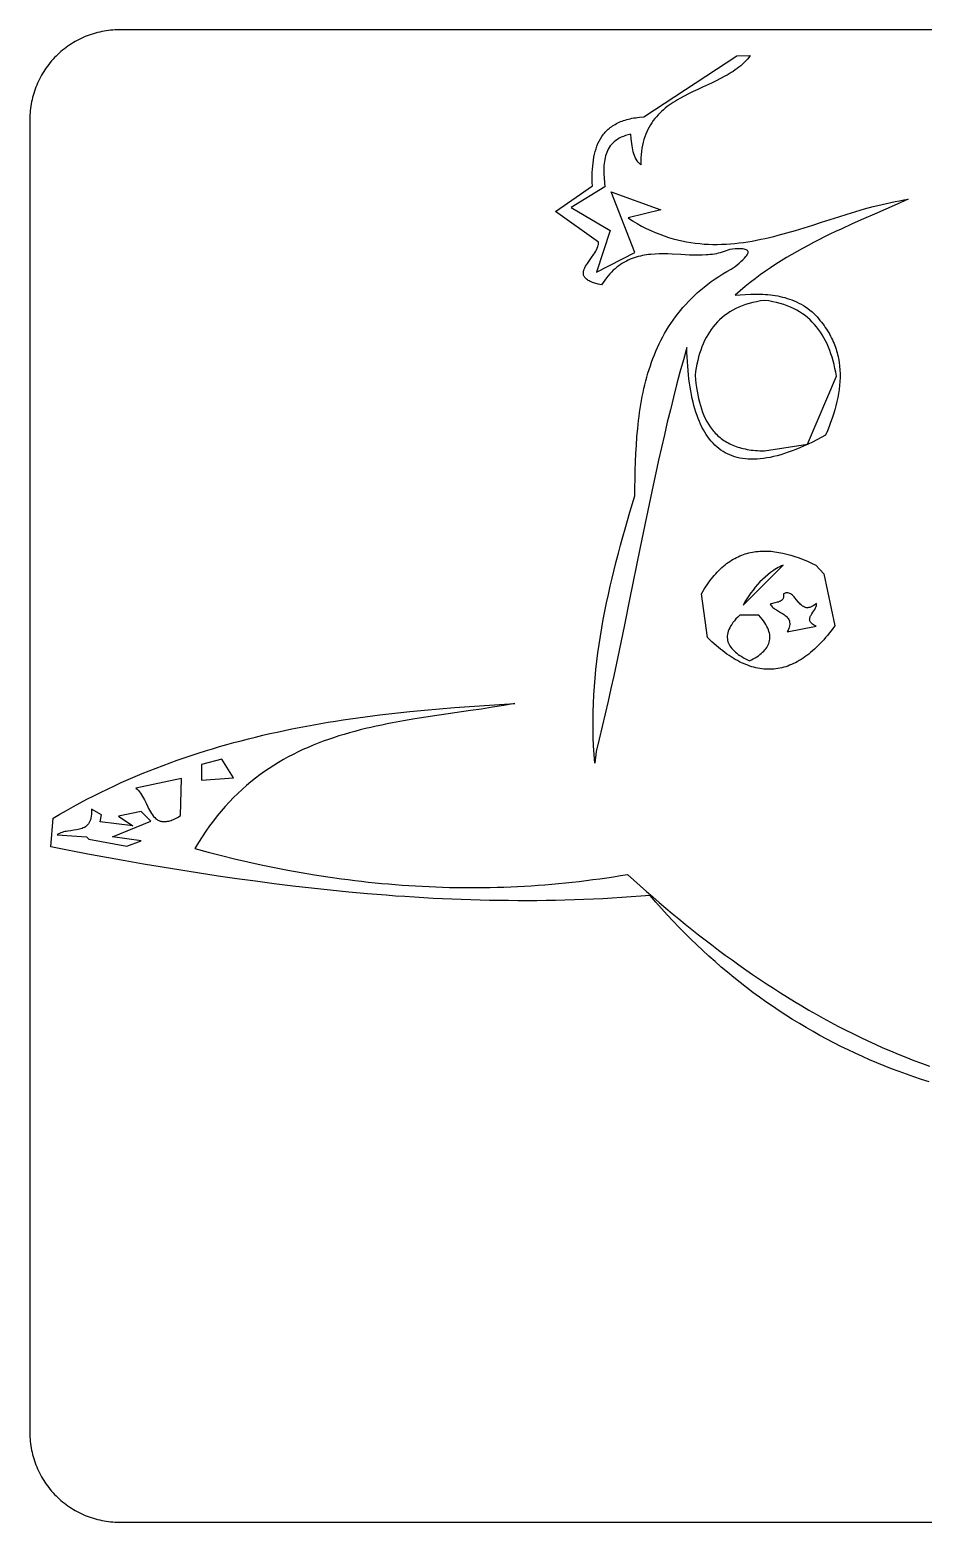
# Model space of a CAD drawing. Header units: metres. Extents: x 0 to 50, y 0 to 50.
# Drawn here: x 0 to 29.9, y 0 to 50 of the extents above; entities that cross this region are included whole.
import ezdxf

# ---------------------------------------------------------------- set-up
doc = ezdxf.new("R2010")
doc.units = ezdxf.units.M

msp = doc.modelspace()

# ---------------------------------------------------------------- linework, layer by layer
for points in [[(47, 50), (3, 50), (3, 50), (2.925508, 49.999076), (2.851239, 49.996313), (2.777221, 49.991723), (2.703487, 49.98532), (2.630066, 49.977116), (2.556991, 49.967123), (2.48429, 49.955354), (2.411996, 49.941823), (2.340139, 49.926542), (2.268749, 49.909523), (2.197857, 49.89078), (2.127495, 49.870324), (2.057692, 49.84817), (1.98848, 49.824329), (1.919889, 49.798814), (1.85195, 49.771639), (1.784693, 49.742815), (1.718151, 49.712355), (1.652352, 49.680273), (1.587329, 49.64658), (1.523111, 49.611291), (1.459729, 49.574416), (1.397215, 49.53597), (1.335598, 49.495965), (1.274911, 49.454413), (1.215182, 49.411328), (1.156444, 49.366721), (1.098726, 49.320606), (1.042061, 49.272996), (0.986477, 49.223903), (0.932006, 49.173341), (0.87868, 49.12132), (0.87868, 49.12132), (0.826659, 49.067994), (0.776097, 49.013523), (0.727004, 48.957939), (0.679394, 48.901274), (0.633279, 48.843556), (0.588672, 48.784818), (0.545587, 48.725089), (0.504035, 48.664402), (0.46403, 48.602785), (0.425584, 48.540271), (0.388709, 48.476889), (0.35342, 48.412671), (0.319727, 48.347648), (0.287645, 48.281849), (0.257185, 48.215307), (0.228361, 48.14805), (0.201186, 48.080111), (0.175671, 48.01152), (0.15183, 47.942308), (0.129676, 47.872505), (0.10922, 47.802143), (0.090477, 47.731251), (0.073458, 47.659861), (0.058177, 47.588004), (0.044646, 47.51571), (0.032877, 47.443009), (0.022884, 47.369934), (0.01468, 47.296513), (0.008277, 47.222779), (0.003687, 47.148761), (0.000924, 47.074492), (0, 47), (0, 3), (0, 3), (0.000924, 2.925508), (0.003687, 2.851239), (0.008277, 2.777221), (0.01468, 2.703487), (0.022884, 2.630066), (0.032877, 2.556991), (0.044646, 2.48429), (0.058177, 2.411996), (0.073458, 2.340139), (0.090477, 2.268749), (0.10922, 2.197857), (0.129676, 2.127495), (0.15183, 2.057692), (0.175671, 1.98848), (0.201186, 1.919889), (0.228361, 1.85195), (0.257185, 1.784694), (0.287645, 1.718151), (0.319727, 1.652352), (0.35342, 1.587329), (0.388709, 1.523111), (0.425584, 1.459729), (0.46403, 1.397215), (0.504035, 1.335598), (0.545587, 1.274911), (0.588672, 1.215182), (0.633279, 1.156444), (0.679394, 1.098726), (0.727004, 1.042061), (0.776097, 0.986477), (0.826659, 0.932006), (0.87868, 0.87868), (0.87868, 0.87868), (0.932006, 0.826659), (0.986477, 0.776097), (1.042061, 0.727004), (1.098726, 0.679394), (1.156444, 0.633279), (1.215182, 0.588672), (1.274911, 0.545587), (1.335598, 0.504035), (1.397215, 0.46403), (1.459729, 0.425584), (1.523111, 0.388709), (1.587329, 0.35342), (1.652352, 0.319727), (1.718151, 0.287645), (1.784693, 0.257185), (1.85195, 0.228361), (1.919889, 0.201186), (1.98848, 0.175671), (2.057692, 0.15183), (2.127495, 0.129676), (2.197857, 0.10922), (2.268749, 0.090477), (2.340139, 0.073458), (2.411996, 0.058177), (2.48429, 0.044646), (2.556991, 0.032877), (2.630066, 0.022884), (2.703487, 0.01468), (2.777221, 0.008277), (2.851239, 0.003687), (2.925508, 0.000924), (3, 0)], [(24.133482, 49.135992), (24.133482, 49.135992), (24.085966, 49.074351), (24.036026, 49.014992), (23.983763, 48.957813), (23.929281, 48.902709), (23.872681, 48.849577), (23.814066, 48.798313), (23.753537, 48.748813), (23.691197, 48.700974), (23.627149, 48.654692), (23.561494, 48.609863), (23.494335, 48.566383), (23.425773, 48.524149), (23.355913, 48.483057), (23.284854, 48.443003), (23.139553, 48.365596), (22.990689, 48.291097), (22.83908, 48.218677), (22.530897, 48.076755), (22.37596, 48.005593), (22.221548, 47.933192), (22.068481, 47.858721), (21.917576, 47.78135), (21.769651, 47.700251), (21.697062, 47.658044), (21.625524, 47.614593), (21.555141, 47.569795), (21.486014, 47.523547), (21.418245, 47.475743), (21.351937, 47.426282), (21.287191, 47.375058), (21.224111, 47.321969), (21.162799, 47.266911), (21.103356, 47.209779), (21.045885, 47.150471), (20.990488, 47.088882), (20.937268, 47.024909), (20.886326, 46.958448), (20.837765, 46.889395), (20.791687, 46.817647), (20.748195, 46.743099), (20.70739, 46.665649), (20.669375, 46.585193), (20.634252, 46.501626), (20.602123, 46.414845), (20.573091, 46.324747), (20.547257, 46.231227), (20.524725, 46.134182), (20.505596, 46.033508), (20.489973, 45.929102), (20.477957, 45.82086), (20.469651, 45.708677), (20.465157, 45.592451), (20.464578, 45.472078), (20.464578, 45.472078), (20.418609, 45.517404), (20.37751, 45.565517), (20.340952, 45.616369), (20.308606, 45.669915), (20.280145, 45.726111), (20.255239, 45.784911), (20.233559, 45.846268), (20.214777, 45.910138), (20.198565, 45.976475), (20.184593, 46.045234), (20.172533, 46.116369), (20.162056, 46.189834), (20.144537, 46.343574), (20.129408, 46.50609), (20.129408, 46.50609), (20.041527, 46.484064), (19.95928, 46.458939), (19.882494, 46.43081), (19.810999, 46.399773), (19.744625, 46.365923), (19.683201, 46.329357), (19.626555, 46.29017), (19.574517, 46.248458), (19.526916, 46.204317), (19.483582, 46.157842), (19.444343, 46.10913), (19.409028, 46.058275), (19.377467, 46.005375), (19.349489, 45.950523), (19.324923, 45.893817), (19.303599, 45.835352), (19.285344, 45.775224), (19.26999, 45.713529), (19.257364, 45.650361), (19.247296, 45.585818), (19.239615, 45.519994), (19.23415, 45.452986), (19.230731, 45.38489), (19.229187, 45.3158), (19.229346, 45.245813), (19.231038, 45.175025), (19.238338, 45.031428), (19.249719, 44.885774), (19.263816, 44.738829), (18.134449, 44.042169), (19.446405, 43.279146), (18.985811, 41.879651), (20.263093, 42.53542), (19.475177, 44.573001), (21.141721, 43.96468), (20.038531, 43.696068), (20.038531, 43.696068), (20.191143, 43.599897), (20.343377, 43.510054), (20.495241, 43.426395), (20.646745, 43.348776), (20.797899, 43.277055), (20.948711, 43.211087), (21.09919, 43.15073), (21.249347, 43.095839), (21.399189, 43.046273), (21.548726, 43.001886), (21.697968, 42.962536), (21.846923, 42.928079), (21.995602, 42.898372), (22.144012, 42.873272), (22.292163, 42.852634), (22.440064, 42.836316), (22.587725, 42.824175), (22.735155, 42.816066), (22.882362, 42.811846), (23.029357, 42.811373), (23.176148, 42.814502), (23.322745, 42.82109), (23.469156, 42.830994), (23.615391, 42.84407), (23.761459, 42.860175), (23.90737, 42.879166), (24.053132, 42.900898), (24.198755, 42.92523), (24.344247, 42.952016), (24.489619, 42.981115), (24.634879, 43.012382), (24.780036, 43.045673), (24.9251, 43.080847), (25.07008, 43.117758), (25.359823, 43.196223), (25.649341, 43.279918), (25.938706, 43.367699), (26.227992, 43.458416), (26.517272, 43.550923), (27.096109, 43.736718), (27.385814, 43.827711), (27.675807, 43.915904), (27.966163, 44.000151), (28.256954, 44.079304), (28.402536, 44.116611), (28.548255, 44.152215), (28.694119, 44.185972), (28.840138, 44.217738), (28.986321, 44.24737), (29.132678, 44.274725), (29.279217, 44.299659), (29.425948, 44.322028), (29.425948, 44.322028), (29.051239, 44.156836), (28.675791, 43.99317), (28.30011, 43.829692), (27.924702, 43.665065), (27.550074, 43.49795), (27.176731, 43.327009), (26.9907, 43.239686), (26.80518, 43.150905), (26.620234, 43.060498), (26.435925, 42.968298), (26.252317, 42.874139), (26.069474, 42.777852), (25.887457, 42.679271), (25.706331, 42.578229), (25.526159, 42.474557), (25.347004, 42.368089), (25.168929, 42.258658), (24.991998, 42.146096), (24.816273, 42.030236), (24.641819, 41.910911), (24.468697, 41.787954), (24.296972, 41.661197), (24.126707, 41.530473), (23.957965, 41.395615), (23.790809, 41.256455), (23.625303, 41.112827), (23.625303, 41.112827), (23.796871, 41.127017), (23.967933, 41.138148), (24.138304, 41.145475), (24.307798, 41.148248), (24.47623, 41.145721), (24.559989, 41.142236), (24.643414, 41.137146), (24.72648, 41.130357), (24.809164, 41.121777), (24.891444, 41.111311), (24.973296, 41.098865), (25.054697, 41.084348), (25.135623, 41.067665), (25.216053, 41.048722), (25.295961, 41.027427), (25.375326, 41.003686), (25.454124, 40.977406), (25.532331, 40.948492), (25.609925, 40.916853), (25.686883, 40.882394), (25.763181, 40.845022), (25.838796, 40.804643), (25.913705, 40.761165), (25.987884, 40.714493), (26.061312, 40.664534), (26.133963, 40.611196), (26.205816, 40.554384), (26.205816, 40.554384), (26.262605, 40.497322), (26.317413, 40.440011), (26.370258, 40.382451), (26.421161, 40.324643), (26.470141, 40.266586), (26.517217, 40.208282), (26.562409, 40.149731), (26.605736, 40.090933), (26.647218, 40.031889), (26.686875, 39.9726), (26.724726, 39.913066), (26.76079, 39.853287), (26.795087, 39.793263), (26.827637, 39.732997), (26.858459, 39.672487), (26.887572, 39.611734), (26.914996, 39.55074), (26.940751, 39.489504), (26.964857, 39.428026), (26.987332, 39.366308), (27.008196, 39.30435), (27.027468, 39.242152), (27.045169, 39.179715), (27.061318, 39.117039), (27.075934, 39.054125), (27.089036, 38.990973), (27.11078, 38.863959), (27.126705, 38.735999), (27.136967, 38.607098), (27.141723, 38.47726), (27.141128, 38.346489), (27.13534, 38.214789), (27.124513, 38.082163), (27.108805, 37.948616), (27.088371, 37.814151), (27.063368, 37.678773), (27.033951, 37.542485), (27.000277, 37.405292), (26.962502, 37.267196), (26.920782, 37.128203), (26.875274, 36.988316), (26.826132, 36.847539), (26.773515, 36.705875), (26.717577, 36.56333), (26.658475, 36.419906), (26.658475, 36.419906), (26.508304, 36.338419), (26.360895, 36.261382), (26.216235, 36.188776), (26.074309, 36.12058), (25.935102, 36.056776), (25.798599, 35.997344), (25.664786, 35.942263), (25.533649, 35.891515), (25.405173, 35.84508), (25.279342, 35.802938), (25.156144, 35.765069), (25.035562, 35.731454), (24.917582, 35.702074), (24.802191, 35.676908), (24.689372, 35.655937), (24.579112, 35.639141), (24.471396, 35.626501), (24.36621, 35.617998), (24.263538, 35.61361), (24.163366, 35.61332), (24.06568, 35.617107), (23.970465, 35.624951), (23.877706, 35.636834), (23.787389, 35.652735), (23.699499, 35.672634), (23.614022, 35.696513), (23.530942, 35.724351), (23.450246, 35.756129), (23.371919, 35.791827), (23.295946, 35.831426), (23.222313, 35.874906), (23.151004, 35.922247), (23.082006, 35.97343), (23.015303, 36.028434), (22.950882, 36.087242), (22.888727, 36.149832), (22.828825, 36.216185), (22.771159, 36.286282), (22.715717, 36.360103), (22.662482, 36.437628), (22.611441, 36.518838), (22.562579, 36.603713), (22.515881, 36.692233), (22.471334, 36.784379), (22.428921, 36.880132), (22.388629, 36.979471), (22.350442, 37.082376), (22.314348, 37.188829), (22.280329, 37.29881), (22.248373, 37.412299), (22.218465, 37.529276), (22.19059, 37.649722), (22.164732, 37.773617), (22.140879, 37.900942), (22.119015, 38.031677), (22.099125, 38.165802), (22.081196, 38.303297), (22.065211, 38.444144), (22.051158, 38.588322), (22.03902, 38.735812), (22.028784, 38.886593), (22.020435, 39.040648), (22.013959, 39.197955), (22.00934, 39.358496), (22.00934, 39.358496), (21.892316, 38.942849), (21.778755, 38.526176), (21.668454, 38.108532), (21.561207, 37.68997), (21.456809, 37.270544), (21.355057, 36.850308), (21.255744, 36.429317), (21.158667, 36.007624), (21.063621, 35.585284), (20.970401, 35.16235), (20.878802, 34.738877), (20.788619, 34.314919), (20.611685, 33.465761), (20.437961, 32.615311), (20.093591, 30.912262), (19.919669, 30.060527), (19.742406, 29.209228), (19.65201, 28.783878), (19.560165, 28.358799), (19.466665, 27.934045), (19.371306, 27.50967), (19.273884, 27.085729), (19.174193, 26.662275), (19.072029, 26.239363), (18.967188, 25.817047), (18.926552, 25.429487), (18.926552, 25.429487), (18.903271, 25.717972), (18.885771, 26.005718), (18.873896, 26.292741), (18.867488, 26.57906), (18.866391, 26.864692), (18.870446, 27.149656), (18.879498, 27.433969), (18.893389, 27.717649), (18.911962, 28.000714), (18.935059, 28.283182), (18.962524, 28.565071), (18.9942, 28.846399), (19.029929, 29.127184), (19.069554, 29.407443), (19.112919, 29.687195), (19.159865, 29.966457), (19.210237, 30.245248), (19.263876, 30.523585), (19.320626, 30.801485), (19.38033, 31.078968), (19.442831, 31.356051), (19.50797, 31.632752), (19.575592, 31.909089), (19.645539, 32.185079), (19.717655, 32.460741), (19.791781, 32.736092), (19.867761, 33.011151), (19.945438, 33.285935), (20.105253, 33.83475), (20.26997, 34.382682), (20.26997, 34.382682), (20.272041, 34.668842), (20.275848, 34.954247), (20.281883, 35.238676), (20.290637, 35.521905), (20.302601, 35.803715), (20.318265, 36.083883), (20.338122, 36.362187), (20.362661, 36.638406), (20.392374, 36.912318), (20.409324, 37.04834), (20.427751, 37.183702), (20.447718, 37.318376), (20.469285, 37.452335), (20.492514, 37.585551), (20.517466, 37.717997), (20.544202, 37.849644), (20.572785, 37.980465), (20.603274, 38.110432), (20.635732, 38.239518), (20.67022, 38.367695), (20.7068, 38.494934), (20.745532, 38.621209), (20.786478, 38.746492), (20.8297, 38.870755), (20.875259, 38.99397), (20.923216, 39.11611), (20.973632, 39.237146), (21.02657, 39.357052), (21.08209, 39.475799), (21.140254, 39.593359), (21.201123, 39.709706), (21.264758, 39.824811), (21.331222, 39.938647), (21.400574, 40.051186), (21.472878, 40.162399), (21.548193, 40.272261), (21.626582, 40.380742), (21.708105, 40.487815), (21.792825, 40.593452), (21.880802, 40.697626), (21.972099, 40.80031), (22.066775, 40.901474), (22.164893, 41.001092), (22.266515, 41.099135), (22.3717, 41.195577), (22.480512, 41.29039), (22.59301, 41.383544), (22.709258, 41.475014), (22.829315, 41.564772), (22.953243, 41.652789), (23.081105, 41.739037), (23.21296, 41.82349), (23.348871, 41.906119), (23.488898, 41.986898), (23.633104, 42.065797), (23.633104, 42.065797), (23.757256, 42.179153), (23.821382, 42.237352), (23.883218, 42.295351), (23.940022, 42.35224), (23.989052, 42.407108), (24.009795, 42.433499), (24.027566, 42.459044), (24.042022, 42.483629), (24.052821, 42.507139), (24.05962, 42.529462), (24.062076, 42.550482), (24.059846, 42.570087), (24.052587, 42.588163), (24.039958, 42.604595), (24.021614, 42.619271), (23.997213, 42.632076), (23.966413, 42.642896), (23.928871, 42.651617), (23.884243, 42.658127), (23.832187, 42.66231), (23.772361, 42.664054), (23.704421, 42.663244), (23.628025, 42.659767), (23.54283, 42.653509), (23.448493, 42.644355), (23.448493, 42.644355), (23.386251, 42.616487), (23.323268, 42.591237), (23.259571, 42.568492), (23.195189, 42.548141), (23.13015, 42.530069), (23.064483, 42.514166), (22.998216, 42.500318), (22.931377, 42.488413), (22.863995, 42.478338), (22.796098, 42.469982), (22.727715, 42.463231), (22.658872, 42.457973), (22.519926, 42.451486), (22.379487, 42.449621), (22.237781, 42.451479), (22.095035, 42.456158), (21.807329, 42.470384), (21.518184, 42.485099), (21.373638, 42.49039), (21.229412, 42.493104), (21.085733, 42.49234), (20.942828, 42.487199), (20.800922, 42.47678), (20.730415, 42.469311), (20.660244, 42.460185), (20.590435, 42.449289), (20.521019, 42.436512), (20.452022, 42.42174), (20.383474, 42.404862), (20.315403, 42.385764), (20.247836, 42.364334), (20.180803, 42.340461), (20.114332, 42.31403), (20.048451, 42.28493), (19.983188, 42.253049), (19.918572, 42.218273), (19.854631, 42.180491), (19.791393, 42.139589), (19.728888, 42.095456), (19.667142, 42.047978), (19.606184, 41.997044), (19.546044, 41.94254), (19.486748, 41.884355), (19.428326, 41.822375), (19.370806, 41.756489), (19.314216, 41.686584), (19.258584, 41.612547), (19.203939, 41.534266), (19.15031, 41.451628), (19.15031, 41.451628), (19.033948, 41.478647), (18.93193, 41.50767), (18.886079, 41.522905), (18.84355, 41.53861), (18.804256, 41.554772), (18.768107, 41.571382), (18.735017, 41.588429), (18.704897, 41.605901), (18.67766, 41.623789), (18.653217, 41.642082), (18.63148, 41.660769), (18.612363, 41.67984), (18.595776, 41.699283), (18.581632, 41.719088), (18.569843, 41.739244), (18.560321, 41.759742), (18.552978, 41.780569), (18.547726, 41.801716), (18.544478, 41.823171), (18.543145, 41.844924), (18.54364, 41.866965), (18.545874, 41.889282), (18.54976, 41.911866), (18.55521, 41.934704), (18.570449, 41.981105), (18.590888, 42.028399), (18.615825, 42.076501), (18.644555, 42.125326), (18.676375, 42.174787), (18.746475, 42.27528), (18.820497, 42.377298), (18.892815, 42.480156), (18.926578, 42.531688), (18.957804, 42.583173), (18.985792, 42.634528), (19.009837, 42.685665), (19.029237, 42.736501), (19.043288, 42.78695), (19.048088, 42.812002), (19.051287, 42.836925), (19.052798, 42.861709), (19.052531, 42.886343), (17.606677, 43.910207), (18.845627, 44.777152), (18.845627, 44.777152), (18.841991, 44.890014), (18.840248, 45.001582), (18.84058, 45.111724), (18.843167, 45.220306), (18.848192, 45.327193), (18.855835, 45.432251), (18.866276, 45.535347), (18.879698, 45.636347), (18.896282, 45.735117), (18.916207, 45.831524), (18.939656, 45.925433), (18.96681, 46.01671), (18.99785, 46.105222), (19.032956, 46.190835), (19.07231, 46.273415), (19.116093, 46.352828), (19.164486, 46.428941), (19.190468, 46.465717), (19.21767, 46.501618), (19.246116, 46.536628), (19.275827, 46.570728), (19.306826, 46.603903), (19.339137, 46.636136), (19.372781, 46.667409), (19.407781, 46.697707), (19.44416, 46.727012), (19.481941, 46.755308), (19.521146, 46.782579), (19.561797, 46.808806), (19.603918, 46.833974), (19.647532, 46.858066), (19.692659, 46.881066), (19.739325, 46.902955), (19.78755, 46.923718), (19.837358, 46.943339), (19.888771, 46.961799), (19.941811, 46.979083), (19.996503, 46.995174), (20.052867, 47.010055), (20.110928, 47.023709), (20.170707, 47.036119), (20.232227, 47.04727), (20.29551, 47.057144), (20.36058, 47.065724), (20.427459, 47.072993), (20.566734, 47.083535), (23.683481, 49.129114), (24.133482, 49.135992)], [(26.055439, 36.112941), (27.019941, 38.396588), (27.019941, 38.396588), (26.995858, 38.529089), (26.969223, 38.658566), (26.939962, 38.784977), (26.908001, 38.908283), (26.873266, 39.028443), (26.835682, 39.145417), (26.795175, 39.259165), (26.751671, 39.369645), (26.705096, 39.476819), (26.655376, 39.580645), (26.602436, 39.681084), (26.546203, 39.778095), (26.486602, 39.871637), (26.423558, 39.961671), (26.356999, 40.048156), (26.286849, 40.131052), (26.213035, 40.210318), (26.135482, 40.285914), (26.054116, 40.357801), (25.968862, 40.425936), (25.879648, 40.490281), (25.786398, 40.550795), (25.689038, 40.607437), (25.587495, 40.660168), (25.481693, 40.708946), (25.37156, 40.753733), (25.257019, 40.794486), (25.137999, 40.831167), (25.014423, 40.863734), (24.886219, 40.892148), (24.753311, 40.916368), (24.615627, 40.936353), (24.615627, 40.936353), (24.478729, 40.916134), (24.346553, 40.891715), (24.219041, 40.863141), (24.096133, 40.830453), (23.97777, 40.793694), (23.863892, 40.752908), (23.754441, 40.708136), (23.649357, 40.659422), (23.548581, 40.606807), (23.452054, 40.550336), (23.359716, 40.49005), (23.27151, 40.425993), (23.187375, 40.358207), (23.107251, 40.286734), (23.031081, 40.211618), (22.958805, 40.132901), (22.890364, 40.050626), (22.825698, 39.964836), (22.764748, 39.875573), (22.707456, 39.78288), (22.653762, 39.6868), (22.603606, 39.587375), (22.55693, 39.484649), (22.513674, 39.378663), (22.47378, 39.269462), (22.437188, 39.157086), (22.403838, 39.04158), (22.373673, 38.922985), (22.346632, 38.801345), (22.322656, 38.676702), (22.301687, 38.5491), (22.283665, 38.418579), (22.283665, 38.418579), (22.296552, 38.283159), (22.311829, 38.150151), (22.329642, 38.01968), (22.350138, 37.891869), (22.373463, 37.76684), (22.399765, 37.644719), (22.429189, 37.525628), (22.461884, 37.409691), (22.497995, 37.297031), (22.537669, 37.187772), (22.581054, 37.082037), (22.628295, 36.97995), (22.67954, 36.881635), (22.734935, 36.787215), (22.794628, 36.696813), (22.826131, 36.653157), (22.858764, 36.610553), (22.892545, 36.569014), (22.927491, 36.528558), (22.963622, 36.489199), (23.000955, 36.450952), (23.03951, 36.413834), (23.079304, 36.377859), (23.120356, 36.343044), (23.162684, 36.309402), (23.206306, 36.276951), (23.251241, 36.245705), (23.297507, 36.215679), (23.345123, 36.18689), (23.394106, 36.159353), (23.444476, 36.133082), (23.49625, 36.108094), (23.549446, 36.084404), (23.604085, 36.062027), (23.660182, 36.04098), (23.717758, 36.021276), (23.776829, 36.002932), (23.837416, 35.985964), (23.899535, 35.970386), (23.963205, 35.956214), (24.028445, 35.943463), (24.095273, 35.932149), (24.163707, 35.922288), (24.233766, 35.913894), (24.305468, 35.906984), (24.378831, 35.901572), (24.453874, 35.897675), (24.530615, 35.895307), (24.609072, 35.894484), (26.055439, 36.112941)], [(26.330653, 32.063405), (26.603795, 31.778084), (26.962109, 30.027256), (26.962109, 30.027256), (26.901031, 29.944198), (26.839803, 29.863583), (26.778426, 29.785413), (26.716897, 29.709687), (26.655215, 29.636405), (26.59338, 29.565567), (26.53139, 29.497172), (26.469245, 29.431222), (26.406942, 29.367715), (26.344481, 29.306653), (26.281861, 29.248034), (26.219081, 29.191858), (26.15614, 29.138126), (26.093036, 29.086838), (26.029768, 29.037993), (25.966336, 28.991592), (25.902738, 28.947633), (25.838973, 28.906119), (25.77504, 28.867047), (25.710938, 28.830419), (25.646666, 28.796233), (25.582222, 28.764491), (25.517606, 28.735192), (25.452817, 28.708336), (25.387853, 28.683923), (25.322713, 28.661952), (25.257396, 28.642425), (25.191901, 28.62534), (25.126228, 28.610697), (25.060374, 28.598498), (24.994339, 28.588741), (24.928121, 28.581426), (24.86172, 28.576554), (24.795134, 28.574125), (24.728363, 28.574137), (24.661405, 28.576592), (24.594259, 28.581489), (24.526924, 28.588829), (24.459399, 28.59861), (24.391683, 28.610834), (24.323774, 28.625499), (24.255672, 28.642607), (24.187375, 28.662156), (24.118883, 28.684147), (24.050194, 28.70858), (23.981307, 28.735455), (23.912221, 28.764771), (23.842935, 28.796529), (23.773448, 28.830729), (23.703759, 28.86737), (23.633866, 28.906452), (23.563769, 28.947976), (23.493466, 28.991941), (23.422956, 29.038348), (23.352239, 29.087195), (23.281312, 29.138484), (23.210176, 29.192214), (23.138829, 29.248385), (23.067269, 29.306997), (22.995496, 29.36805), (22.923509, 29.431544), (22.851306, 29.497478), (22.778886, 29.565853), (22.706249, 29.636669), (22.500962, 31.105075), (22.500962, 31.105075), (22.546125, 31.183001), (22.591857, 31.258505), (22.638155, 31.331607), (22.685011, 31.402328), (22.732423, 31.470687), (22.780384, 31.536706), (22.82889, 31.600405), (22.877935, 31.661804), (22.927515, 31.720925), (22.977624, 31.777787), (23.028258, 31.832411), (23.079412, 31.884818), (23.13108, 31.935028), (23.183257, 31.983061), (23.235939, 32.028939), (23.28912, 32.072681), (23.342795, 32.114309), (23.39696, 32.153842), (23.451609, 32.191302), (23.506738, 32.226708), (23.562341, 32.260082), (23.618413, 32.291444), (23.674949, 32.320814), (23.731945, 32.348212), (23.789394, 32.37366), (23.847293, 32.397178), (23.905636, 32.418787), (23.964418, 32.438506), (24.023635, 32.456357), (24.08328, 32.47236), (24.143349, 32.486535), (24.203838, 32.498904), (24.26474, 32.509485), (24.326051, 32.518301), (24.387767, 32.525372), (24.449881, 32.530718), (24.512389, 32.534359), (24.575286, 32.536316), (24.638567, 32.536611), (24.702227, 32.535262), (24.76626, 32.532291), (24.830663, 32.527718), (24.895429, 32.521564), (24.960554, 32.51385), (25.09186, 32.49382), (25.22454, 32.467794), (25.358556, 32.435935), (25.493865, 32.398408), (25.630429, 32.355377), (25.768206, 32.307006), (25.907158, 32.253459), (26.047243, 32.194901), (26.188421, 32.131494), (26.330653, 32.063405)], [(23.891063, 30.729068), (25.232043, 32.065942), (25.232043, 32.065942), (25.17569, 32.038612), (25.120524, 32.010095), (25.066519, 31.980417), (25.013651, 31.949603), (24.961892, 31.917678), (24.911219, 31.884668), (24.813025, 31.815496), (24.718865, 31.74229), (24.628535, 31.665254), (24.541832, 31.584592), (24.458551, 31.500506), (24.37849, 31.413202), (24.301443, 31.322883), (24.227207, 31.229753), (24.155579, 31.134016), (24.086354, 31.035874), (24.019329, 30.935534), (23.9543, 30.833197), (23.891063, 30.729068)], [(25.242213, 31.098888), (25.242213, 31.098888), (25.246289, 31.070948), (25.248352, 31.045014), (25.248488, 31.020997), (25.246782, 30.998806), (25.243321, 30.978351), (25.238191, 30.959543), (25.231478, 30.942291), (25.223266, 30.926507), (25.213644, 30.9121), (25.202695, 30.898979), (25.190507, 30.887056), (25.177164, 30.876241), (25.147361, 30.857572), (25.113974, 30.842255), (25.077689, 30.829571), (25.039193, 30.8188), (24.958321, 30.800122), (24.876855, 30.78047), (24.837617, 30.768482), (24.800293, 30.754094), (24.800293, 30.754094), (24.819449, 30.725567), (24.841356, 30.698657), (24.865732, 30.6732), (24.892294, 30.649035), (24.920759, 30.625996), (24.950843, 30.603922), (25.014742, 30.562012), (25.081726, 30.522), (25.149535, 30.482581), (25.215905, 30.442448), (25.278574, 30.400295), (25.307813, 30.378053), (25.335279, 30.354817), (25.360688, 30.330422), (25.383758, 30.304707), (25.404206, 30.277508), (25.421749, 30.248661), (25.436104, 30.218004), (25.446988, 30.185372), (25.454119, 30.150604), (25.457214, 30.113535), (25.455989, 30.074003), (25.450163, 30.031844), (25.439452, 29.986895), (25.423573, 29.938993), (25.402245, 29.887974), (25.375183, 29.833676), (26.341305, 30.023174), (26.341305, 30.023174), (26.295739, 30.045122), (26.256286, 30.067196), (26.222632, 30.089396), (26.19446, 30.111721), (26.171457, 30.134169), (26.153305, 30.156742), (26.139691, 30.179437), (26.130299, 30.202255), (26.124813, 30.225195), (26.122918, 30.248256), (26.124299, 30.271439), (26.12864, 30.294741), (26.135627, 30.318163), (26.144943, 30.341704), (26.156274, 30.365364), (26.169305, 30.389142), (26.199202, 30.437049), (26.232113, 30.485421), (26.265514, 30.534254), (26.296885, 30.583542), (26.323701, 30.633282), (26.334613, 30.65832), (26.34344, 30.683469), (26.349868, 30.708728), (26.353581, 30.734098), (26.354263, 30.759577), (26.3516, 30.785165), (26.3516, 30.785165), (26.296208, 30.740004), (26.243869, 30.703875), (26.194412, 30.67623), (26.170711, 30.665417), (26.147666, 30.65652), (26.125255, 30.649469), (26.103458, 30.644196), (26.082252, 30.640632), (26.061617, 30.63871), (26.041531, 30.638359), (26.021972, 30.639513), (25.98435, 30.646056), (25.94858, 30.657792), (25.914491, 30.674171), (25.88191, 30.694645), (25.850667, 30.718664), (25.820588, 30.745682), (25.791504, 30.775148), (25.763241, 30.806514), (25.735629, 30.839233), (25.68167, 30.90653), (25.628252, 30.97265), (25.601317, 31.003897), (25.574002, 31.033205), (25.546136, 31.060024), (25.517547, 31.083806), (25.488064, 31.104001), (25.457515, 31.120063), (25.425727, 31.131442), (25.39253, 31.137588), (25.375349, 31.138529), (25.357752, 31.137955), (25.339716, 31.135799), (25.321221, 31.131993), (25.302244, 31.126467), (25.282765, 31.119153), (25.242213, 31.098888)], [(23.779602, 30.389581), (23.779602, 30.389581), (23.714931, 30.324778), (23.656078, 30.261291), (23.602942, 30.199098), (23.555428, 30.138176), (23.513435, 30.078505), (23.476868, 30.02006), (23.445627, 29.962821), (23.419615, 29.906764), (23.398734, 29.851868), (23.382885, 29.79811), (23.371972, 29.745469), (23.365896, 29.693921), (23.364558, 29.643444), (23.367862, 29.594017), (23.375709, 29.545617), (23.388001, 29.498222), (23.404641, 29.451809), (23.425529, 29.406357), (23.45057, 29.361843), (23.479663, 29.318244), (23.512713, 29.275539), (23.54962, 29.233706), (23.590286, 29.192722), (23.634615, 29.152564), (23.682507, 29.113211), (23.733864, 29.074641), (23.78859, 29.03683), (23.846586, 28.999758), (23.907754, 28.963401), (23.971996, 28.927737), (24.039214, 28.892745), (24.10931, 28.858402), (24.10931, 28.858402), (24.174012, 28.891161), (24.235974, 28.924721), (24.295114, 28.959101), (24.351352, 28.994316), (24.404605, 29.030382), (24.454792, 29.067317), (24.501832, 29.105137), (24.545643, 29.143858), (24.586144, 29.183498), (24.623253, 29.224073), (24.656889, 29.265598), (24.686969, 29.308092), (24.713414, 29.351571), (24.736141, 29.39605), (24.755069, 29.441548), (24.770116, 29.488079), (24.781201, 29.535662), (24.788243, 29.584312), (24.791159, 29.634046), (24.789869, 29.684881), (24.784291, 29.736833), (24.774344, 29.789919), (24.759945, 29.844156), (24.741014, 29.89956), (24.717469, 29.956147), (24.689229, 30.013935), (24.656212, 30.072939), (24.618337, 30.133177), (24.575522, 30.194665), (24.527686, 30.25742), (24.474747, 30.321457), (24.416623, 30.386795), (23.779602, 30.389581)], [(30.12605, 14.754705), (29.871892, 14.83623), (29.619192, 14.920844), (29.367955, 15.008561), (29.118189, 15.099394), (28.869901, 15.193357), (28.623097, 15.290464), (28.377783, 15.390729), (28.133967, 15.494166), (27.891655, 15.600787), (27.650854, 15.710607), (27.41157, 15.82364), (27.17381, 15.9399), (26.937581, 16.059399), (26.702889, 16.182152), (26.469742, 16.308173), (26.238145, 16.437476), (26.008105, 16.570073), (25.77963, 16.70598), (25.552725, 16.845208), (25.327398, 16.987774), (25.103654, 17.133689), (24.881502, 17.282968), (24.660946, 17.435625), (24.441995, 17.591673), (24.224655, 17.751126), (24.008931, 17.913998), (23.794832, 18.080303), (23.582364, 18.250054), (23.371533, 18.423265), (23.162346, 18.599949), (22.954809, 18.780122), (22.74893, 18.963795), (22.544715, 19.150984), (22.342171, 19.341701), (22.141304, 19.535961), (21.942121, 19.733777), (21.744629, 19.935163), (21.548834, 20.140133), (21.354743, 20.3487), (21.162362, 20.560879), (20.971699, 20.776682), (20.78276, 20.996125), (20.78276, 20.996125), (20.464849, 20.970365), (20.147108, 20.946745), (19.829536, 20.925241), (19.51213, 20.905828), (19.194889, 20.888481), (18.877811, 20.873175), (18.560894, 20.859885), (18.244136, 20.848586), (17.927535, 20.839253), (17.611089, 20.831861), (17.294796, 20.826386), (16.978655, 20.822801), (16.662663, 20.821083), (16.346818, 20.821207), (16.031119, 20.823147), (15.715563, 20.826878), (15.400149, 20.832376), (15.084874, 20.839616), (14.769737, 20.848573), (14.454736, 20.859221), (14.139869, 20.871536), (13.825134, 20.885493), (13.510529, 20.901067), (13.196051, 20.918234), (12.8817, 20.936967), (12.567474, 20.957242), (12.253369, 20.979035), (11.939385, 21.00232), (11.311769, 21.053267), (10.684612, 21.109884), (10.057898, 21.171971), (9.43161, 21.23933), (8.805735, 21.31176), (8.180256, 21.389062), (7.555157, 21.471036), (6.930424, 21.557483), (6.306041, 21.648204), (5.681992, 21.742999), (5.058263, 21.841668), (4.434837, 21.944013), (3.811699, 22.049832), (3.188833, 22.158928), (2.566225, 22.2711), (1.943858, 22.38615), (1.321718, 22.503876), (0.699788, 22.624081), (0.781779, 23.585811), (0.781779, 23.585811), (1.006865, 23.718752), (1.232645, 23.848524), (1.459111, 23.975168), (1.686255, 24.098726), (1.914068, 24.219238), (2.142543, 24.336747), (2.37167, 24.451293), (2.601442, 24.562917), (2.831851, 24.671662), (3.062887, 24.777568), (3.294544, 24.880676), (3.526812, 24.981028), (3.759683, 25.078666), (3.993149, 25.173629), (4.227202, 25.265961), (4.461834, 25.355702), (4.697035, 25.442893), (4.932798, 25.527575), (5.169115, 25.609791), (5.405977, 25.689581), (5.643377, 25.766986), (5.881304, 25.842048), (6.119753, 25.914809), (6.358713, 25.985309), (6.598178, 26.053589), (6.838137, 26.119692), (7.078585, 26.183657), (7.319511, 26.245528), (7.560908, 26.305344), (7.802767, 26.363148), (8.045081, 26.41898), (8.287841, 26.472882), (8.531038, 26.524895), (8.774664, 26.57506), (9.018712, 26.623419), (9.263172, 26.670013), (9.508037, 26.714884), (9.753298, 26.758072), (9.998947, 26.799619), (10.244976, 26.839566), (10.491376, 26.877954), (10.738139, 26.914825), (11.232721, 26.984182), (11.728657, 27.047964), (12.225879, 27.106504), (12.724321, 27.160131), (13.223918, 27.209176), (13.724602, 27.25397), (14.226308, 27.294841), (14.72897, 27.332122), (15.232521, 27.366142), (15.736895, 27.397232), (16.242025, 27.425721), (16.242025, 27.425721), (15.873142, 27.361662), (15.502532, 27.301602), (15.130588, 27.244575), (14.757703, 27.189616), (14.010681, 27.082045), (13.637329, 27.027502), (13.264607, 26.971169), (12.892908, 26.91208), (12.522623, 26.849271), (12.154147, 26.781776), (11.970709, 26.74597), (11.787871, 26.708631), (11.605681, 26.669638), (11.424188, 26.628871), (11.243442, 26.586209), (11.063491, 26.541531), (10.884386, 26.494717), (10.706174, 26.445646), (10.528904, 26.394198), (10.352627, 26.340251), (10.177391, 26.283687), (10.003245, 26.224382), (9.830238, 26.162218), (9.65842, 26.097074), (9.487839, 26.028829), (9.318544, 25.957361), (9.150585, 25.882552), (8.984011, 25.80428), (8.81887, 25.722424), (8.655212, 25.636864), (8.493087, 25.54748), (8.332542, 25.45415), (8.173627, 25.356754), (8.016392, 25.255172), (7.860885, 25.149283), (7.707155, 25.038966), (7.555252, 24.9241), (7.405224, 24.804566), (7.257121, 24.680242), (7.110992, 24.551008), (6.966885, 24.416744), (6.82485, 24.277328), (6.684937, 24.132639), (6.547194, 23.982559), (6.411669, 23.826965), (6.278413, 23.665738), (6.147475, 23.498756), (6.018903, 23.325899), (5.892746, 23.147046), (5.769054, 22.962078), (5.647876, 22.770872), (5.52926, 22.573309), (5.52926, 22.573309), (5.972035, 22.453258), (6.415511, 22.33856), (6.859682, 22.229279), (7.304544, 22.12548), (7.75009, 22.027224), (8.196315, 21.934576), (8.643211, 21.8476), (9.090775, 21.766359), (9.539, 21.690916), (9.98788, 21.621336), (10.437409, 21.557682), (10.662415, 21.528097), (10.887582, 21.500017), (11.112907, 21.47345), (11.338392, 21.448405), (11.564034, 21.424888), (11.789834, 21.402909), (12.015791, 21.382475), (12.241903, 21.363594), (12.46817, 21.346274), (12.694591, 21.330523), (12.921167, 21.316348), (13.147895, 21.303758), (13.374775, 21.292761), (13.601806, 21.283365), (13.828989, 21.275578), (14.056321, 21.269407), (14.283803, 21.26486), (14.511433, 21.261946), (14.739211, 21.260672), (14.967136, 21.261047), (15.195207, 21.263078), (15.423424, 21.266773), (15.651786, 21.272141), (15.880292, 21.279189), (16.108942, 21.287925), (16.337734, 21.298356), (16.566668, 21.310492), (16.795744, 21.32434), (17.02496, 21.339908), (17.254316, 21.357204), (17.483811, 21.376235), (17.713444, 21.39701), (17.943215, 21.419537), (18.173123, 21.443823), (18.403167, 21.469878), (18.633347, 21.497707), (18.863661, 21.52732), (19.09411, 21.558725), (19.324691, 21.591929), (19.555405, 21.62694), (19.786251, 21.663767), (20.017228, 21.702416), (20.017228, 21.702416), (20.229256, 21.511178), (20.442144, 21.321353), (20.655913, 21.132985), (20.870579, 20.946115), (21.086161, 20.760787), (21.302677, 20.577042), (21.520145, 20.394923), (21.738582, 20.214472), (21.958006, 20.035732), (22.178437, 19.858745), (22.399891, 19.683553), (22.622387, 19.510199), (22.845942, 19.338725), (23.070575, 19.169173), (23.296304, 19.001586), (23.523146, 18.836006), (23.75112, 18.672476), (23.980243, 18.511037), (24.210535, 18.351733), (24.442011, 18.194606), (24.674692, 18.039697), (24.908593, 17.887049), (25.143735, 17.736706), (25.380134, 17.588708), (25.617808, 17.443099), (25.856776, 17.29992), (26.097056, 17.159215), (26.338665, 17.021025), (26.581622, 16.885393), (26.825944, 16.752361), (27.07165, 16.621971), (27.318757, 16.494267), (27.567284, 16.36929), (27.817248, 16.247082), (28.068668, 16.127687), (28.321561, 16.011146), (28.575946, 15.897502), (28.83184, 15.786796), (29.089262, 15.679073), (29.348229, 15.574373), (29.608759, 15.472739), (29.870871, 15.374214), (30.134583, 15.27884)], [(6.426024, 25.560638), (5.746051, 25.383253), (5.746051, 24.860048), (6.825719, 24.939882), (6.426024, 25.560638)], [(3.552207, 24.595861), (3.552207, 24.595861), (3.595599, 24.559649), (3.636082, 24.518751), (3.673969, 24.473684), (3.709572, 24.424963), (3.743204, 24.373105), (3.775177, 24.318625), (3.805803, 24.26204), (3.835394, 24.203865), (3.892722, 24.084811), (3.949659, 23.965591), (3.978761, 23.907209), (4.008701, 23.850333), (4.039794, 23.79548), (4.072349, 23.743166), (4.10668, 23.693906), (4.1431, 23.648217), (4.181919, 23.606614), (4.223451, 23.569614), (4.245332, 23.553001), (4.268008, 23.537732), (4.291518, 23.523872), (4.315902, 23.511485), (4.341197, 23.500636), (4.367445, 23.491389), (4.394682, 23.483808), (4.422949, 23.477959), (4.452285, 23.473906), (4.482728, 23.471712), (4.514317, 23.471443), (4.547092, 23.473163), (4.581092, 23.476937), (4.616355, 23.482829), (4.652921, 23.490904), (4.690828, 23.501226), (4.730116, 23.51386), (4.770824, 23.528869), (4.812991, 23.54632), (4.856656, 23.566275), (4.901857, 23.588801), (4.948634, 23.61396), (4.997027, 23.641818), (5.047073, 23.672439), (5.077433, 24.919247), (3.552207, 24.595861)], [(2.066508, 23.885017), (2.066508, 23.885017), (2.068827, 23.800931), (2.066389, 23.724149), (2.059423, 23.654311), (2.048156, 23.591055), (2.032817, 23.534021), (2.013632, 23.48285), (1.990832, 23.437181), (1.964642, 23.396653), (1.935292, 23.360906), (1.903009, 23.32958), (1.868022, 23.302315), (1.830557, 23.27875), (1.790844, 23.258525), (1.749111, 23.241279), (1.705584, 23.226653), (1.660492, 23.214286), (1.614064, 23.203818), (1.566527, 23.194887), (1.469038, 23.180201), (1.369849, 23.167344), (1.270784, 23.153433), (1.221868, 23.145183), (1.173667, 23.135588), (1.126408, 23.124288), (1.080321, 23.110924), (1.035633, 23.095134), (0.992571, 23.076559), (0.951365, 23.054838), (0.912241, 23.029611), (1.893983, 22.963709), (1.972019, 22.885673), (3.245663, 22.646535), (3.726323, 22.828855), (2.765999, 22.959808), (4.05407, 23.481476), (3.730107, 23.805439), (2.967811, 23.650156), (3.452425, 23.32708), (2.35563, 23.467097), (2.405141, 23.698147), (2.066508, 23.885017)], [(3, 0), (47, 0)]]:
    msp.add_lwpolyline(points)

doc.saveas('drawing.dxf')
